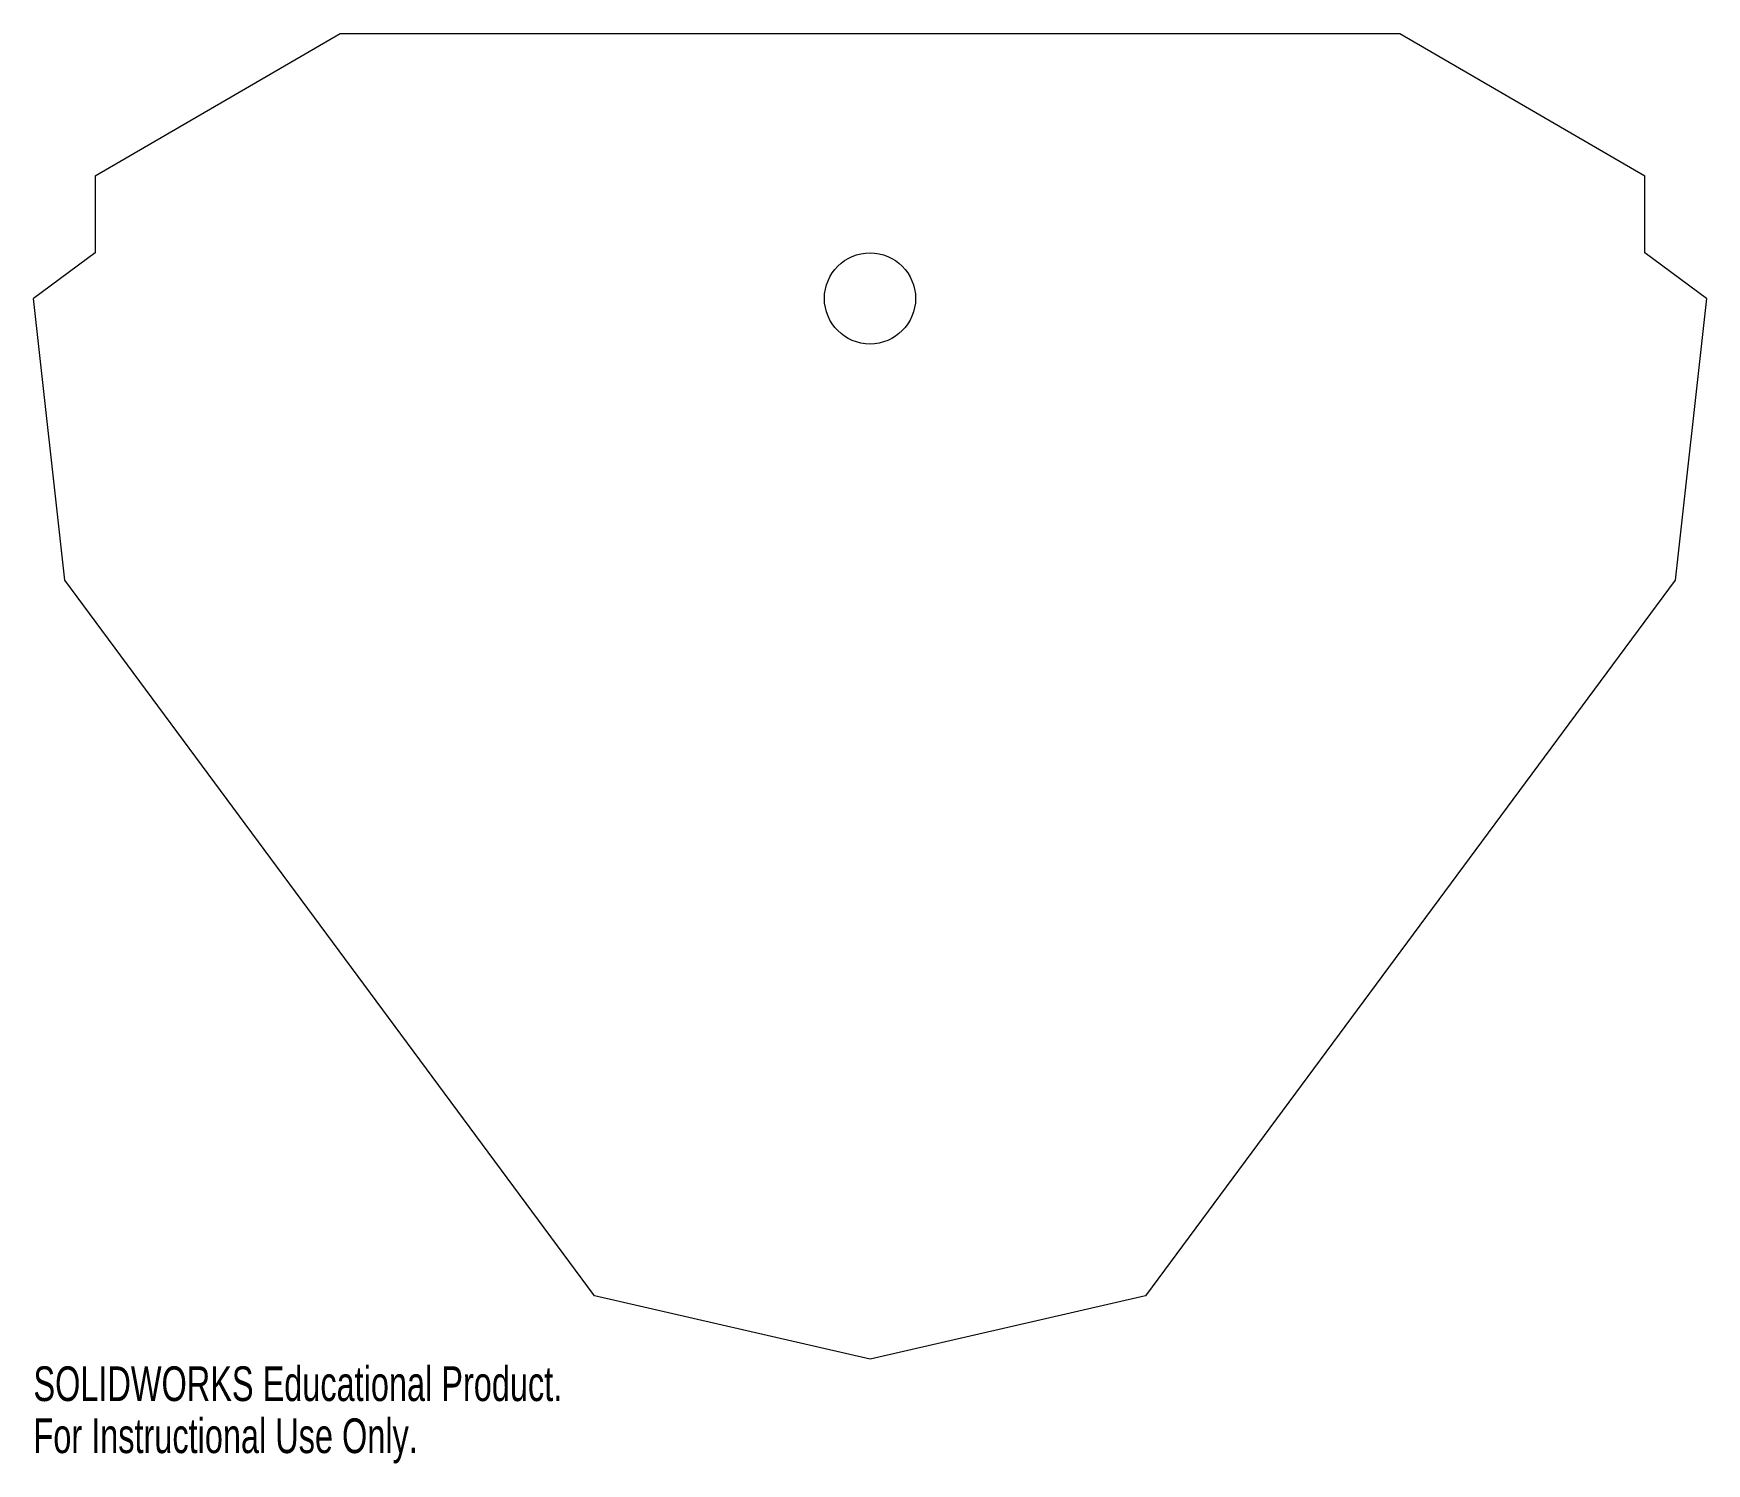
# Model space of a CAD drawing. Header units: inches. Extents: x -4.59 to 4.59, y -9.68 to -1.83.
import ezdxf

# ---------------------------------------------------------------- set-up
doc = ezdxf.new("R2010")
doc.units = ezdxf.units.IN
doc.header["$MEASUREMENT"] = 0
doc.styles.add('SLDTEXTSTYLE0', font='TXT', dxfattribs={"width": 0.7})

msp = doc.modelspace()

# ---------------------------------------------------------------- linework, layer by layer
at = {"color": 7, "linetype": 'Continuous', "lineweight": 15}
for p, q in [((-4.25, -2.6151), (-2.9065, -1.8336)), ((-2.9065, -1.8336), (2.9065, -1.8336)), ((2.9065, -1.8336), (4.25, -2.6151)), ((-4.25, -2.6151), (-4.25, -3.0373)), ((4.25, -3.0373), (4.25, -2.6151)), ((-4.25, -3.0373), (-4.5893, -3.2885)), ((4.5893, -3.2885), (4.25, -3.0373)), ((-4.4179, -4.8333), (-4.5893, -3.2885)), ((4.5893, -3.2885), (4.4179, -4.8333)), ((-1.5114, -8.7585), (-4.4179, -4.8333)), ((4.4179, -4.8333), (1.5114, -8.7585)), ((0, -9.106), (-1.5114, -8.7585)), ((1.5114, -8.7585), (0, -9.106))]:
    msp.add_line(p, q, dxfattribs=at)
msp.add_circle((0, -3.2873), 0.25, dxfattribs=at)

# ---------------------------------------------------------------- texts
at = {"color": 7, "linetype": 'Continuous', "char_height": 0.1903, "attachment_point": 1, "style": 'SLDTEXTSTYLE0'}
for s, insert in [('SOLIDWORKS Educational Product.', (-4.5893, -9.1461)), ('For Instructional Use Only.', (-4.5893, -9.4316))]:
    msp.add_mtext(s, dxfattribs=dict(at, insert=insert))

doc.saveas('drawing.dxf')
